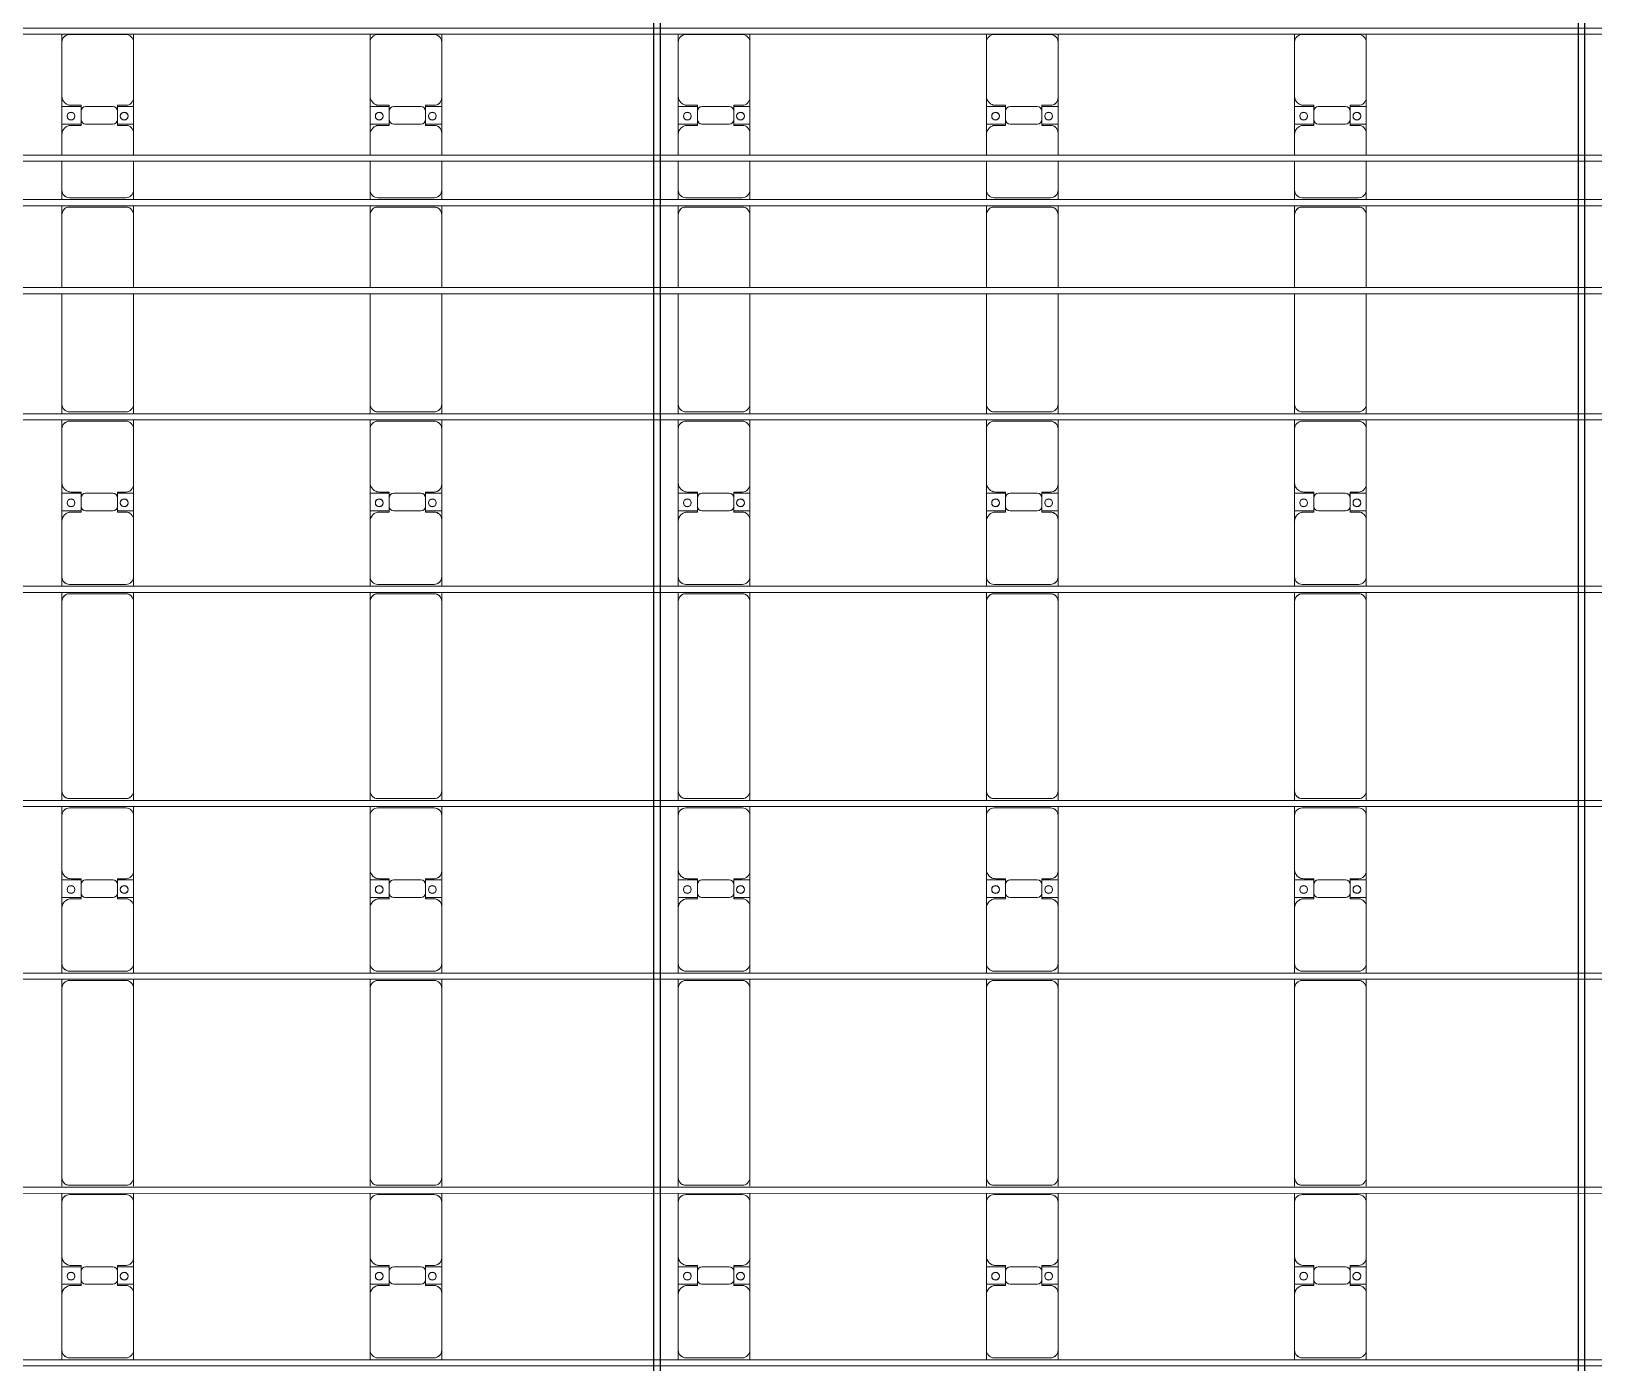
# Model space of a CAD drawing. Header units: millimetres. Extents: x -147246 to 112336, y -213734 to -86506.
# Drawn here: x -54547 to -44406, y -176030 to -167387 of the extents above; entities that cross this region are included whole.
import ezdxf

# ---------------------------------------------------------------- set-up
doc = ezdxf.new("R2010")
doc.units = ezdxf.units.MM
doc.layers.add('A-GENM', color=13, linetype='Continuous', lineweight=9)
doc.layers.add('S-BEAM', color=12, linetype='Continuous', lineweight=9)

# ---------------------------------------------------------------- blocks, each defined once
blk = doc.blocks.new('Dầm C52 - Dầm C52-18790-BỐ TRÍ KHUNG KẾT CẤU BÈ PIN 05')
at = {"layer": 'S-BEAM', "color": 1}
for p, q in [((-74474, 20), (74474, 20)), ((74474, -20), (-74474, -20))]:
    blk.add_line(p, q, dxfattribs=at)
blk = doc.blocks.new('Dầm C52 - Hộp 40x60-25898-BỐ TRÍ KHUNG KẾT CẤU BÈ PIN 05')
at = {"layer": 'S-BEAM', "color": 3, "lineweight": 25}
for p, q in [((-55982, 20), (55982, 20)), ((55982, -20), (-55982, -20))]:
    blk.add_line(p, q, dxfattribs=at)
blk = doc.blocks.new('Dai phao do pin - DẢI PHAO ĐỠ PIN-V22-BỐ TRÍ KHUNG KẾT CẤU BÈ PIN 05')
at = {"layer": 'A-GENM', "color": 7}
for p, q in [((25808, 242), (25870, 242)), ((26230, 242), (25870, 242)), ((26230, 242), (26412, 242)), ((26298, 242), (26480, 242)), ((26298, 118), (26298, 242)), ((26412, 242), (26412, 118)), ((26830, 242), (26480, 242)), ((26830, 242), (26888, 242)), ((26934, 242), (26990, 242)), ((28220, 242), (26990, 242)), ((28220, 242), (28278, 242)), ((28318, 242), (28380, 242)), ((28740, 242), (28380, 242)), ((28740, 242), (28922, 242)), ((28808, 242), (28990, 242)), ((28808, 118), (28808, 242)), ((28922, 242), (28922, 118)), ((29340, 242), (28990, 242)), ((29340, 242), (29398, 242)), ((29438, 242), (29500, 242)), ((30730, 242), (29500, 242)), ((30730, 242), (30788, 242)), ((30828, 242), (30890, 242)), ((31250, 242), (30890, 242)), ((31250, 242), (31432, 242)), ((31318, 242), (31500, 242)), ((31318, 118), (31318, 242)), ((31432, 242), (31432, 118)), ((31850, 242), (31500, 242)), ((31850, 242), (31908, 242)), ((31948, 242), (32010, 242)), ((32727, 242), (32010, 242)), ((33240, 242), (32767, 242)), ((33240, 242), (33298, 242)), ((33338, 242), (33400, 242)), ((33587, 242), (33400, 242)), ((33760, 242), (33627, 242)), ((33760, 242), (33942, 242)), ((33828, 242), (34010, 242)), ((33828, 118), (33828, 242)), ((33942, 242), (33942, 118)), ((34360, 242), (34010, 242)), ((34360, 242), (34411, 242)), ((25820, 192), (25820, -173)), ((26290, 118), (26290, 182)), ((26382, 118), (26290, 118)), ((26420, 118), (26328, 118)), ((26420, 182), (26420, 118)), ((26880, -173), (26880, 192)), ((26940, 192), (26940, -173)), ((28270, -173), (28270, 192)), ((28330, 192), (28330, -173)), ((28800, 118), (28800, 182)), ((28892, 118), (28800, 118)), ((28930, 118), (28838, 118)), ((28930, 182), (28930, 118)), ((29390, -173), (29390, 192)), ((29450, 192), (29450, -173)), ((30780, -173), (30780, 192)), ((30840, 192), (30840, -173)), ((31310, 118), (31310, 182)), ((31402, 118), (31310, 118)), ((31440, 118), (31348, 118)), ((31440, 182), (31440, 118)), ((31900, -173), (31900, 192)), ((31960, 192), (31960, -173)), ((33290, -173), (33290, 192)), ((33350, 192), (33350, -173)), ((33820, 118), (33820, 182)), ((33912, 118), (33820, 118)), ((33950, 118), (33858, 118)), ((33950, 182), (33950, 118)), ((34410, -173), (34410, 192)), ((26298, 88), (26298, -88)), ((26412, -88), (26412, 88)), ((28808, 88), (28808, -88)), ((28922, -88), (28922, 88)), ((31318, 88), (31318, -88)), ((31432, -88), (31432, 88)), ((33828, 88), (33828, -88)), ((33942, -88), (33942, 88)), ((26290, -173), (26290, -118)), ((26290, -118), (26382, -118)), ((26298, -223), (26298, -118)), ((26328, -118), (26420, -118)), ((26412, -118), (26412, -223)), ((26420, -118), (26420, -173)), ((28800, -173), (28800, -118)), ((28800, -118), (28892, -118)), ((28808, -223), (28808, -118)), ((28838, -118), (28930, -118)), ((28922, -118), (28922, -223)), ((28930, -118), (28930, -173)), ((31310, -173), (31310, -118)), ((31310, -118), (31402, -118)), ((31318, -223), (31318, -118)), ((31348, -118), (31440, -118)), ((31432, -118), (31432, -223)), ((31440, -118), (31440, -173)), ((33820, -173), (33820, -118)), ((33820, -118), (33912, -118)), ((33828, -223), (33828, -118)), ((33858, -118), (33950, -118)), ((33942, -118), (33942, -223)), ((33950, -118), (33950, -173)), ((25870, -223), (25808, -223)), ((25870, -223), (26240, -223)), ((26412, -223), (26240, -223)), ((26470, -223), (26298, -223)), ((26470, -223), (26830, -223)), ((26888, -223), (26830, -223)), ((26990, -223), (26934, -223)), ((26990, -223), (28220, -223)), ((28278, -223), (28220, -223)), ((28380, -223), (28318, -223)), ((28380, -223), (28750, -223)), ((28922, -223), (28750, -223)), ((28980, -223), (28808, -223)), ((28980, -223), (29340, -223)), ((29398, -223), (29340, -223)), ((29500, -223), (29438, -223)), ((29500, -223), (30730, -223)), ((30788, -223), (30730, -223)), ((30890, -223), (30828, -223)), ((30890, -223), (31260, -223)), ((31432, -223), (31260, -223)), ((31490, -223), (31318, -223)), ((31490, -223), (31850, -223)), ((31908, -223), (31850, -223)), ((32010, -223), (31948, -223)), ((32010, -223), (32727, -223)), ((32767, -223), (33240, -223)), ((33298, -223), (33240, -223)), ((33400, -223), (33338, -223)), ((33400, -223), (33587, -223)), ((33627, -223), (33770, -223)), ((33942, -223), (33770, -223)), ((34000, -223), (33828, -223)), ((34000, -223), (34360, -223)), ((34411, -223), (34360, -223))]:
    blk.add_line(p, q, dxfattribs=at)
for centre, radius, start, end in [((25870, 192), 50, 90, 180), ((25870, 192), 50, 135, 180), ((26230, 182), 60, 0, 90), ((26230, 182), 60, 0, 30), ((26349, 183), 25, 360, 180), ((26351, 183), 25, 0, 180), ((26480, 182), 60, 90, 180), ((26480, 182), 60, 150, 180), ((26830, 192), 50, 360, 90), ((26830, 192), 50, 360, 45), ((26990, 192), 50, 90, 180), ((26990, 192), 50, 105, 180), ((28220, 192), 50, 0, 90), ((28220, 192), 50, 15, 90), ((28380, 192), 50, 90, 180), ((28380, 192), 50, 135, 180), ((28740, 182), 60, 360, 90), ((28740, 182), 60, 360, 30), ((28859, 183), 25, 360, 180), ((28861, 183), 25, 0, 180), ((28990, 182), 60, 90, 180), ((28990, 182), 60, 150, 180), ((29340, 192), 50, 0, 90), ((29340, 192), 50, 0, 45), ((29500, 192), 50, 90, 180), ((29500, 192), 50, 105, 180), ((30730, 192), 50, 0, 90), ((30730, 192), 50, 15, 90), ((30890, 192), 50, 90, 180), ((30890, 192), 50, 135, 180), ((31250, 182), 60, 360, 90), ((31250, 182), 60, 360, 30), ((31369, 183), 25, 360, 180), ((31371, 183), 25, 0, 180), ((31500, 182), 60, 90, 180), ((31500, 182), 60, 150, 180), ((31850, 192), 50, 0, 90), ((31850, 192), 50, 0, 45), ((32010, 192), 50, 90, 180), ((32010, 192), 50, 105, 180), ((33240, 192), 50, 360, 90), ((33240, 192), 50, 15, 90), ((33400, 192), 50, 90, 180), ((33400, 192), 50, 135, 180), ((33760, 182), 60, 360, 90), ((33760, 182), 60, 360, 30), ((33879, 183), 25, 0, 180), ((33881, 183), 25, 0, 180), ((34010, 182), 60, 90, 180), ((34010, 182), 60, 150, 180), ((34360, 192), 50, 360, 90), ((34360, 192), 50, 360, 45), ((26328, 88), 30, 90, 180), ((26349, 183), 25, 180, 0), ((26351, 183), 25, 180, 0), ((26382, 88), 30, 360, 90), ((28838, 88), 30, 90, 180), ((28859, 183), 25, 180, 0), ((28861, 183), 25, 180, 360), ((28892, 88), 30, 0, 90), ((31348, 88), 30, 90, 180), ((31369, 183), 25, 180, 360), ((31371, 183), 25, 180, 0), ((31402, 88), 30, 0, 90), ((33858, 88), 30, 90, 180), ((33879, 183), 25, 180, 0), ((33881, 183), 25, 180, 0), ((33912, 88), 30, 360, 90), ((26328, -88), 30, 180, 270), ((26382, -88), 30, 270, 0), ((28838, -88), 30, 180, 270), ((28892, -88), 30, 270, 360), ((31348, -88), 30, 180, 270), ((31402, -88), 30, 270, 0), ((33858, -88), 30, 180, 270), ((33912, -88), 30, 270, 360), ((25870, -173), 50, 180, 270), ((25870, -173), 50, 180, 225), ((26240, -173), 50, 270, 0), ((26240, -173), 50, 315, 0), ((26349, -162), 25, 360, 180), ((26349, -162), 25, 180, 360), ((26351, -162), 25, 360, 180), ((26351, -162), 25, 180, 360), ((26470, -173), 50, 180, 270), ((26470, -173), 50, 180, 225), ((26830, -173), 50, 270, 0), ((26830, -173), 50, 315, 360), ((26990, -173), 50, 180, 270), ((26990, -173), 50, 180, 270), ((28220, -173), 50, 270, 360), ((28220, -173), 50, 285, 360), ((28380, -173), 50, 180, 270), ((28380, -173), 50, 180, 225), ((28750, -173), 50, 270, 360), ((28750, -173), 50, 315, 0), ((28859, -162), 25, 360, 180), ((28859, -162), 25, 180, 360), ((28861, -162), 25, 0, 180), ((28861, -162), 25, 180, 360), ((28980, -173), 50, 180, 270), ((28980, -173), 50, 180, 225), ((29340, -173), 50, 270, 360), ((29340, -173), 50, 315, 360), ((29500, -173), 50, 180, 270), ((29500, -173), 50, 180, 270), ((30730, -173), 50, 270, 0), ((30730, -173), 50, 285, 0), ((30890, -173), 50, 180, 270), ((30890, -173), 50, 180, 225), ((31260, -173), 50, 270, 360), ((31260, -173), 50, 315, 0), ((31369, -162), 25, 360, 180), ((31369, -162), 25, 180, 360), ((31371, -162), 25, 360, 180), ((31371, -162), 25, 180, 0), ((31490, -173), 50, 180, 270), ((31490, -173), 50, 180, 225), ((31850, -173), 50, 270, 0), ((31850, -173), 50, 315, 0), ((32010, -173), 50, 180, 270), ((32010, -173), 50, 180, 270), ((33240, -173), 50, 270, 0), ((33240, -173), 50, 285, 0), ((33400, -173), 50, 180, 270), ((33400, -173), 50, 180, 225), ((33770, -173), 50, 270, 360), ((33770, -173), 50, 315, 360), ((33879, -162), 25, 0, 180), ((33879, -162), 25, 180, 0), ((33881, -162), 25, 0, 180), ((33881, -162), 25, 180, 0), ((34000, -173), 50, 180, 270), ((34000, -173), 50, 180, 225), ((34360, -173), 50, 270, 0), ((34360, -173), 50, 315, 360)]:
    blk.add_arc(centre, radius, start, end, dxfattribs=at)
blk = doc.blocks.new('Dai phao do pin - DẢI PHAO ĐỠ PIN-V23-BỐ TRÍ KHUNG KẾT CẤU BÈ PIN 05')
at = {"layer": 'A-GENM', "color": 7}
for p, q in [((25808, 242), (25870, 242)), ((26230, 242), (25870, 242)), ((26230, 242), (26412, 242)), ((26298, 242), (26480, 242)), ((26298, 118), (26298, 242)), ((26412, 242), (26412, 118)), ((26830, 242), (26480, 242)), ((26830, 242), (26888, 242)), ((26934, 242), (26990, 242)), ((28220, 242), (26990, 242)), ((28220, 242), (28278, 242)), ((28318, 242), (28380, 242)), ((28740, 242), (28380, 242)), ((28740, 242), (28922, 242)), ((28808, 242), (28990, 242)), ((28808, 118), (28808, 242)), ((28922, 242), (28922, 118)), ((29340, 242), (28990, 242)), ((29340, 242), (29398, 242)), ((29438, 242), (29500, 242)), ((30730, 242), (29500, 242)), ((30730, 242), (30788, 242)), ((30828, 242), (30890, 242)), ((31250, 242), (30890, 242)), ((31250, 242), (31432, 242)), ((31318, 242), (31500, 242)), ((31318, 118), (31318, 242)), ((31432, 242), (31432, 118)), ((31850, 242), (31500, 242)), ((31850, 242), (31908, 242)), ((31948, 242), (32010, 242)), ((32727, 242), (32010, 242)), ((33240, 242), (32767, 242)), ((33240, 242), (33298, 242)), ((33338, 242), (33400, 242)), ((33587, 242), (33400, 242)), ((33760, 242), (33627, 242)), ((33760, 242), (33942, 242)), ((33828, 242), (34010, 242)), ((33828, 118), (33828, 242)), ((33942, 242), (33942, 118)), ((34360, 242), (34010, 242)), ((34360, 242), (34411, 242)), ((25820, 192), (25820, -173)), ((26290, 118), (26290, 182)), ((26382, 118), (26290, 118)), ((26420, 118), (26328, 118)), ((26420, 182), (26420, 118)), ((26880, -173), (26880, 192)), ((26940, 192), (26940, -173)), ((28270, -173), (28270, 192)), ((28330, 192), (28330, -173)), ((28800, 118), (28800, 182)), ((28892, 118), (28800, 118)), ((28930, 118), (28838, 118)), ((28930, 182), (28930, 118)), ((29390, -173), (29390, 192)), ((29450, 192), (29450, -173)), ((30780, -173), (30780, 192)), ((30840, 192), (30840, -173)), ((31310, 118), (31310, 182)), ((31402, 118), (31310, 118)), ((31440, 118), (31348, 118)), ((31440, 182), (31440, 118)), ((31900, -173), (31900, 192)), ((31960, 192), (31960, -173)), ((33290, -173), (33290, 192)), ((33350, 192), (33350, -173)), ((33820, 118), (33820, 182)), ((33912, 118), (33820, 118)), ((33950, 118), (33858, 118)), ((33950, 182), (33950, 118)), ((34410, -173), (34410, 192)), ((26298, 88), (26298, -88)), ((26412, -88), (26412, 88)), ((28808, 88), (28808, -88)), ((28922, -88), (28922, 88)), ((31318, 88), (31318, -88)), ((31432, -88), (31432, 88)), ((33828, 88), (33828, -88)), ((33942, -88), (33942, 88)), ((26290, -173), (26290, -118)), ((26290, -118), (26382, -118)), ((26298, -223), (26298, -118)), ((26328, -118), (26420, -118)), ((26412, -118), (26412, -223)), ((26420, -118), (26420, -173)), ((28800, -173), (28800, -118)), ((28800, -118), (28892, -118)), ((28808, -223), (28808, -118)), ((28838, -118), (28930, -118)), ((28922, -118), (28922, -223)), ((28930, -118), (28930, -173)), ((31310, -173), (31310, -118)), ((31310, -118), (31402, -118)), ((31318, -223), (31318, -118)), ((31348, -118), (31440, -118)), ((31432, -118), (31432, -223)), ((31440, -118), (31440, -173)), ((33820, -173), (33820, -118)), ((33820, -118), (33912, -118)), ((33828, -223), (33828, -118)), ((33858, -118), (33950, -118)), ((33942, -118), (33942, -223)), ((33950, -118), (33950, -173)), ((25870, -223), (25808, -223)), ((25870, -223), (26240, -223)), ((26412, -223), (26240, -223)), ((26470, -223), (26298, -223)), ((26470, -223), (26830, -223)), ((26888, -223), (26830, -223)), ((26990, -223), (26934, -223)), ((26990, -223), (28220, -223)), ((28278, -223), (28220, -223)), ((28380, -223), (28318, -223)), ((28380, -223), (28750, -223)), ((28922, -223), (28750, -223)), ((28980, -223), (28808, -223)), ((28980, -223), (29340, -223)), ((29398, -223), (29340, -223)), ((29500, -223), (29438, -223)), ((29500, -223), (30730, -223)), ((30788, -223), (30730, -223)), ((30890, -223), (30828, -223)), ((30890, -223), (31260, -223)), ((31432, -223), (31260, -223)), ((31490, -223), (31318, -223)), ((31490, -223), (31850, -223)), ((31908, -223), (31850, -223)), ((32010, -223), (31948, -223)), ((32010, -223), (32727, -223)), ((32767, -223), (33240, -223)), ((33298, -223), (33240, -223)), ((33400, -223), (33338, -223)), ((33400, -223), (33587, -223)), ((33627, -223), (33770, -223)), ((33942, -223), (33770, -223)), ((34000, -223), (33828, -223)), ((34000, -223), (34360, -223)), ((34411, -223), (34360, -223))]:
    blk.add_line(p, q, dxfattribs=at)
for centre, radius, start, end in [((25870, 192), 50, 90, 180), ((25870, 192), 50, 135, 180), ((26230, 182), 60, 0, 90), ((26230, 182), 60, 0, 30), ((26349, 183), 25, 360, 180), ((26351, 183), 25, 0, 180), ((26480, 182), 60, 90, 180), ((26480, 182), 60, 150, 180), ((26830, 192), 50, 360, 90), ((26830, 192), 50, 360, 45), ((26990, 192), 50, 90, 180), ((26990, 192), 50, 105, 180), ((28220, 192), 50, 0, 90), ((28220, 192), 50, 15, 90), ((28380, 192), 50, 90, 180), ((28380, 192), 50, 135, 180), ((28740, 182), 60, 360, 90), ((28740, 182), 60, 360, 30), ((28859, 183), 25, 360, 180), ((28861, 183), 25, 0, 180), ((28990, 182), 60, 90, 180), ((28990, 182), 60, 150, 180), ((29340, 192), 50, 0, 90), ((29340, 192), 50, 0, 45), ((29500, 192), 50, 90, 180), ((29500, 192), 50, 105, 180), ((30730, 192), 50, 0, 90), ((30730, 192), 50, 15, 90), ((30890, 192), 50, 90, 180), ((30890, 192), 50, 135, 180), ((31250, 182), 60, 360, 90), ((31250, 182), 60, 360, 30), ((31369, 183), 25, 360, 180), ((31371, 183), 25, 0, 180), ((31500, 182), 60, 90, 180), ((31500, 182), 60, 150, 180), ((31850, 192), 50, 0, 90), ((31850, 192), 50, 0, 45), ((32010, 192), 50, 90, 180), ((32010, 192), 50, 105, 180), ((33240, 192), 50, 360, 90), ((33240, 192), 50, 15, 90), ((33400, 192), 50, 90, 180), ((33400, 192), 50, 135, 180), ((33760, 182), 60, 360, 90), ((33760, 182), 60, 360, 30), ((33879, 183), 25, 0, 180), ((33881, 183), 25, 0, 180), ((34010, 182), 60, 90, 180), ((34010, 182), 60, 150, 180), ((34360, 192), 50, 360, 90), ((34360, 192), 50, 360, 45), ((26328, 88), 30, 90, 180), ((26349, 183), 25, 180, 0), ((26351, 183), 25, 180, 0), ((26382, 88), 30, 360, 90), ((28838, 88), 30, 90, 180), ((28859, 183), 25, 180, 0), ((28861, 183), 25, 180, 360), ((28892, 88), 30, 0, 90), ((31348, 88), 30, 90, 180), ((31369, 183), 25, 180, 360), ((31371, 183), 25, 180, 0), ((31402, 88), 30, 0, 90), ((33858, 88), 30, 90, 180), ((33879, 183), 25, 180, 0), ((33881, 183), 25, 180, 0), ((33912, 88), 30, 360, 90), ((26328, -88), 30, 180, 270), ((26382, -88), 30, 270, 0), ((28838, -88), 30, 180, 270), ((28892, -88), 30, 270, 360), ((31348, -88), 30, 180, 270), ((31402, -88), 30, 270, 0), ((33858, -88), 30, 180, 270), ((33912, -88), 30, 270, 360), ((25870, -173), 50, 180, 270), ((25870, -173), 50, 180, 225), ((26240, -173), 50, 270, 0), ((26240, -173), 50, 315, 0), ((26349, -162), 25, 360, 180), ((26349, -162), 25, 180, 360), ((26351, -162), 25, 360, 180), ((26351, -162), 25, 180, 360), ((26470, -173), 50, 180, 270), ((26470, -173), 50, 180, 225), ((26830, -173), 50, 270, 0), ((26830, -173), 50, 315, 360), ((26990, -173), 50, 180, 270), ((26990, -173), 50, 180, 270), ((28220, -173), 50, 270, 360), ((28220, -173), 50, 285, 360), ((28380, -173), 50, 180, 270), ((28380, -173), 50, 180, 225), ((28750, -173), 50, 270, 360), ((28750, -173), 50, 315, 0), ((28859, -162), 25, 360, 180), ((28859, -162), 25, 180, 360), ((28861, -162), 25, 0, 180), ((28861, -162), 25, 180, 360), ((28980, -173), 50, 180, 270), ((28980, -173), 50, 180, 225), ((29340, -173), 50, 270, 360), ((29340, -173), 50, 315, 360), ((29500, -173), 50, 180, 270), ((29500, -173), 50, 180, 270), ((30730, -173), 50, 270, 0), ((30730, -173), 50, 285, 0), ((30890, -173), 50, 180, 270), ((30890, -173), 50, 180, 225), ((31260, -173), 50, 270, 360), ((31260, -173), 50, 315, 0), ((31369, -162), 25, 360, 180), ((31369, -162), 25, 180, 360), ((31371, -162), 25, 360, 180), ((31371, -162), 25, 180, 0), ((31490, -173), 50, 180, 270), ((31490, -173), 50, 180, 225), ((31850, -173), 50, 270, 0), ((31850, -173), 50, 315, 0), ((32010, -173), 50, 180, 270), ((32010, -173), 50, 180, 270), ((33240, -173), 50, 270, 0), ((33240, -173), 50, 285, 0), ((33400, -173), 50, 180, 270), ((33400, -173), 50, 180, 225), ((33770, -173), 50, 270, 360), ((33770, -173), 50, 315, 360), ((33879, -162), 25, 0, 180), ((33879, -162), 25, 180, 0), ((33881, -162), 25, 0, 180), ((33881, -162), 25, 180, 0), ((34000, -173), 50, 180, 270), ((34000, -173), 50, 180, 225), ((34360, -173), 50, 270, 0), ((34360, -173), 50, 315, 360)]:
    blk.add_arc(centre, radius, start, end, dxfattribs=at)
blk = doc.blocks.new('Dai phao do pin - DẢI PHAO ĐỠ PIN-V24-BỐ TRÍ KHUNG KẾT CẤU BÈ PIN 05')
at = {"layer": 'A-GENM', "color": 7}
for p, q in [((25808, 242), (25870, 242)), ((26230, 242), (25870, 242)), ((26230, 242), (26412, 242)), ((26298, 242), (26480, 242)), ((26298, 118), (26298, 242)), ((26412, 242), (26412, 118)), ((26830, 242), (26480, 242)), ((26830, 242), (26888, 242)), ((26934, 242), (26990, 242)), ((28220, 242), (26990, 242)), ((28220, 242), (28278, 242)), ((28318, 242), (28380, 242)), ((28740, 242), (28380, 242)), ((28740, 242), (28922, 242)), ((28808, 242), (28990, 242)), ((28808, 118), (28808, 242)), ((28922, 242), (28922, 118)), ((29340, 242), (28990, 242)), ((29340, 242), (29398, 242)), ((29438, 242), (29500, 242)), ((30730, 242), (29500, 242)), ((30730, 242), (30788, 242)), ((30828, 242), (30890, 242)), ((31250, 242), (30890, 242)), ((31250, 242), (31432, 242)), ((31318, 242), (31500, 242)), ((31318, 118), (31318, 242)), ((31432, 242), (31432, 118)), ((31850, 242), (31500, 242)), ((31850, 242), (31908, 242)), ((31948, 242), (32010, 242)), ((32727, 242), (32010, 242)), ((33240, 242), (32767, 242)), ((33240, 242), (33298, 242)), ((33338, 242), (33400, 242)), ((33587, 242), (33400, 242)), ((33760, 242), (33627, 242)), ((33760, 242), (33942, 242)), ((33828, 242), (34010, 242)), ((33828, 118), (33828, 242)), ((33942, 242), (33942, 118)), ((34360, 242), (34010, 242)), ((34360, 242), (34411, 242)), ((25820, 192), (25820, -173)), ((26290, 118), (26290, 182)), ((26382, 118), (26290, 118)), ((26420, 118), (26328, 118)), ((26420, 182), (26420, 118)), ((26880, -173), (26880, 192)), ((26940, 192), (26940, -173)), ((28270, -173), (28270, 192)), ((28330, 192), (28330, -173)), ((28800, 118), (28800, 182)), ((28892, 118), (28800, 118)), ((28930, 118), (28838, 118)), ((28930, 182), (28930, 118)), ((29390, -173), (29390, 192)), ((29450, 192), (29450, -173)), ((30780, -173), (30780, 192)), ((30840, 192), (30840, -173)), ((31310, 118), (31310, 182)), ((31402, 118), (31310, 118)), ((31440, 118), (31348, 118)), ((31440, 182), (31440, 118)), ((31900, -173), (31900, 192)), ((31960, 192), (31960, -173)), ((33290, -173), (33290, 192)), ((33350, 192), (33350, -173)), ((33820, 118), (33820, 182)), ((33912, 118), (33820, 118)), ((33950, 118), (33858, 118)), ((33950, 182), (33950, 118)), ((34410, -173), (34410, 192)), ((26298, 88), (26298, -88)), ((26412, -88), (26412, 88)), ((28808, 88), (28808, -88)), ((28922, -88), (28922, 88)), ((31318, 88), (31318, -88)), ((31432, -88), (31432, 88)), ((33828, 88), (33828, -88)), ((33942, -88), (33942, 88)), ((26290, -173), (26290, -118)), ((26290, -118), (26382, -118)), ((26298, -223), (26298, -118)), ((26328, -118), (26420, -118)), ((26412, -118), (26412, -223)), ((26420, -118), (26420, -173)), ((28800, -173), (28800, -118)), ((28800, -118), (28892, -118)), ((28808, -223), (28808, -118)), ((28838, -118), (28930, -118)), ((28922, -118), (28922, -223)), ((28930, -118), (28930, -173)), ((31310, -173), (31310, -118)), ((31310, -118), (31402, -118)), ((31318, -223), (31318, -118)), ((31348, -118), (31440, -118)), ((31432, -118), (31432, -223)), ((31440, -118), (31440, -173)), ((33820, -173), (33820, -118)), ((33820, -118), (33912, -118)), ((33828, -223), (33828, -118)), ((33858, -118), (33950, -118)), ((33942, -118), (33942, -223)), ((33950, -118), (33950, -173)), ((25870, -223), (25808, -223)), ((25870, -223), (26240, -223)), ((26412, -223), (26240, -223)), ((26470, -223), (26298, -223)), ((26470, -223), (26830, -223)), ((26888, -223), (26830, -223)), ((26990, -223), (26934, -223)), ((26990, -223), (28220, -223)), ((28278, -223), (28220, -223)), ((28380, -223), (28318, -223)), ((28380, -223), (28750, -223)), ((28922, -223), (28750, -223)), ((28980, -223), (28808, -223)), ((28980, -223), (29340, -223)), ((29398, -223), (29340, -223)), ((29500, -223), (29438, -223)), ((29500, -223), (30730, -223)), ((30788, -223), (30730, -223)), ((30890, -223), (30828, -223)), ((30890, -223), (31260, -223)), ((31432, -223), (31260, -223)), ((31490, -223), (31318, -223)), ((31490, -223), (31850, -223)), ((31908, -223), (31850, -223)), ((32010, -223), (31948, -223)), ((32010, -223), (32727, -223)), ((32767, -223), (33240, -223)), ((33298, -223), (33240, -223)), ((33400, -223), (33338, -223)), ((33400, -223), (33587, -223)), ((33627, -223), (33770, -223)), ((33942, -223), (33770, -223)), ((34000, -223), (33828, -223)), ((34000, -223), (34360, -223)), ((34411, -223), (34360, -223))]:
    blk.add_line(p, q, dxfattribs=at)
for centre, radius, start, end in [((25870, 192), 50, 90, 180), ((25870, 192), 50, 135, 180), ((26230, 182), 60, 0, 90), ((26230, 182), 60, 0, 30), ((26349, 183), 25, 360, 180), ((26351, 183), 25, 0, 180), ((26480, 182), 60, 90, 180), ((26480, 182), 60, 150, 180), ((26830, 192), 50, 360, 90), ((26830, 192), 50, 360, 45), ((26990, 192), 50, 90, 180), ((26990, 192), 50, 105, 180), ((28220, 192), 50, 0, 90), ((28220, 192), 50, 15, 90), ((28380, 192), 50, 90, 180), ((28380, 192), 50, 135, 180), ((28740, 182), 60, 360, 90), ((28740, 182), 60, 360, 30), ((28859, 183), 25, 360, 180), ((28861, 183), 25, 0, 180), ((28990, 182), 60, 90, 180), ((28990, 182), 60, 150, 180), ((29340, 192), 50, 0, 90), ((29340, 192), 50, 0, 45), ((29500, 192), 50, 90, 180), ((29500, 192), 50, 105, 180), ((30730, 192), 50, 0, 90), ((30730, 192), 50, 15, 90), ((30890, 192), 50, 90, 180), ((30890, 192), 50, 135, 180), ((31250, 182), 60, 360, 90), ((31250, 182), 60, 360, 30), ((31369, 183), 25, 360, 180), ((31371, 183), 25, 0, 180), ((31500, 182), 60, 90, 180), ((31500, 182), 60, 150, 180), ((31850, 192), 50, 0, 90), ((31850, 192), 50, 0, 45), ((32010, 192), 50, 90, 180), ((32010, 192), 50, 105, 180), ((33240, 192), 50, 360, 90), ((33240, 192), 50, 15, 90), ((33400, 192), 50, 90, 180), ((33400, 192), 50, 135, 180), ((33760, 182), 60, 360, 90), ((33760, 182), 60, 360, 30), ((33879, 183), 25, 0, 180), ((33881, 183), 25, 0, 180), ((34010, 182), 60, 90, 180), ((34010, 182), 60, 150, 180), ((34360, 192), 50, 360, 90), ((34360, 192), 50, 360, 45), ((26328, 88), 30, 90, 180), ((26349, 183), 25, 180, 0), ((26351, 183), 25, 180, 0), ((26382, 88), 30, 360, 90), ((28838, 88), 30, 90, 180), ((28859, 183), 25, 180, 0), ((28861, 183), 25, 180, 360), ((28892, 88), 30, 0, 90), ((31348, 88), 30, 90, 180), ((31369, 183), 25, 180, 360), ((31371, 183), 25, 180, 0), ((31402, 88), 30, 0, 90), ((33858, 88), 30, 90, 180), ((33879, 183), 25, 180, 0), ((33881, 183), 25, 180, 0), ((33912, 88), 30, 360, 90), ((26328, -88), 30, 180, 270), ((26382, -88), 30, 270, 0), ((28838, -88), 30, 180, 270), ((28892, -88), 30, 270, 360), ((31348, -88), 30, 180, 270), ((31402, -88), 30, 270, 0), ((33858, -88), 30, 180, 270), ((33912, -88), 30, 270, 360), ((25870, -173), 50, 180, 270), ((25870, -173), 50, 180, 225), ((26240, -173), 50, 270, 0), ((26240, -173), 50, 315, 0), ((26349, -162), 25, 360, 180), ((26349, -162), 25, 180, 360), ((26351, -162), 25, 360, 180), ((26351, -162), 25, 180, 360), ((26470, -173), 50, 180, 270), ((26470, -173), 50, 180, 225), ((26830, -173), 50, 270, 0), ((26830, -173), 50, 315, 360), ((26990, -173), 50, 180, 270), ((26990, -173), 50, 180, 270), ((28220, -173), 50, 270, 360), ((28220, -173), 50, 285, 360), ((28380, -173), 50, 180, 270), ((28380, -173), 50, 180, 225), ((28750, -173), 50, 270, 360), ((28750, -173), 50, 315, 0), ((28859, -162), 25, 360, 180), ((28859, -162), 25, 180, 360), ((28861, -162), 25, 0, 180), ((28861, -162), 25, 180, 360), ((28980, -173), 50, 180, 270), ((28980, -173), 50, 180, 225), ((29340, -173), 50, 270, 360), ((29340, -173), 50, 315, 360), ((29500, -173), 50, 180, 270), ((29500, -173), 50, 180, 270), ((30730, -173), 50, 270, 0), ((30730, -173), 50, 285, 0), ((30890, -173), 50, 180, 270), ((30890, -173), 50, 180, 225), ((31260, -173), 50, 270, 360), ((31260, -173), 50, 315, 0), ((31369, -162), 25, 360, 180), ((31369, -162), 25, 180, 360), ((31371, -162), 25, 360, 180), ((31371, -162), 25, 180, 0), ((31490, -173), 50, 180, 270), ((31490, -173), 50, 180, 225), ((31850, -173), 50, 270, 0), ((31850, -173), 50, 315, 0), ((32010, -173), 50, 180, 270), ((32010, -173), 50, 180, 270), ((33240, -173), 50, 270, 0), ((33240, -173), 50, 285, 0), ((33400, -173), 50, 180, 270), ((33400, -173), 50, 180, 225), ((33770, -173), 50, 270, 360), ((33770, -173), 50, 315, 360), ((33879, -162), 25, 0, 180), ((33879, -162), 25, 180, 0), ((33881, -162), 25, 0, 180), ((33881, -162), 25, 180, 0), ((34000, -173), 50, 180, 270), ((34000, -173), 50, 180, 225), ((34360, -173), 50, 270, 0), ((34360, -173), 50, 315, 360)]:
    blk.add_arc(centre, radius, start, end, dxfattribs=at)
blk = doc.blocks.new('Dai phao do pin - DẢI PHAO ĐỠ PIN-V25-BỐ TRÍ KHUNG KẾT CẤU BÈ PIN 05')
at = {"layer": 'A-GENM', "color": 7}
for p, q in [((25808, 242), (25870, 242)), ((26230, 242), (25870, 242)), ((26230, 242), (26412, 242)), ((26298, 242), (26480, 242)), ((26298, 118), (26298, 242)), ((26412, 242), (26412, 118)), ((26830, 242), (26480, 242)), ((26830, 242), (26888, 242)), ((26934, 242), (26990, 242)), ((28220, 242), (26990, 242)), ((28220, 242), (28278, 242)), ((28318, 242), (28380, 242)), ((28740, 242), (28380, 242)), ((28740, 242), (28922, 242)), ((28808, 242), (28990, 242)), ((28808, 118), (28808, 242)), ((28922, 242), (28922, 118)), ((29340, 242), (28990, 242)), ((29340, 242), (29398, 242)), ((29438, 242), (29500, 242)), ((30730, 242), (29500, 242)), ((30730, 242), (30788, 242)), ((30828, 242), (30890, 242)), ((31250, 242), (30890, 242)), ((31250, 242), (31432, 242)), ((31318, 242), (31500, 242)), ((31318, 118), (31318, 242)), ((31432, 242), (31432, 118)), ((31850, 242), (31500, 242)), ((31850, 242), (31908, 242)), ((31948, 242), (32010, 242)), ((32727, 242), (32010, 242)), ((33240, 242), (32767, 242)), ((33240, 242), (33298, 242)), ((33338, 242), (33400, 242)), ((33587, 242), (33400, 242)), ((33760, 242), (33627, 242)), ((33760, 242), (33942, 242)), ((33828, 242), (34010, 242)), ((33828, 118), (33828, 242)), ((33942, 242), (33942, 118)), ((34360, 242), (34010, 242)), ((34360, 242), (34411, 242)), ((25820, 192), (25820, -173)), ((26290, 118), (26290, 182)), ((26382, 118), (26290, 118)), ((26420, 118), (26328, 118)), ((26420, 182), (26420, 118)), ((26880, -173), (26880, 192)), ((26940, 192), (26940, -173)), ((28270, -173), (28270, 192)), ((28330, 192), (28330, -173)), ((28800, 118), (28800, 182)), ((28892, 118), (28800, 118)), ((28930, 118), (28838, 118)), ((28930, 182), (28930, 118)), ((29390, -173), (29390, 192)), ((29450, 192), (29450, -173)), ((30780, -173), (30780, 192)), ((30840, 192), (30840, -173)), ((31310, 118), (31310, 182)), ((31402, 118), (31310, 118)), ((31440, 118), (31348, 118)), ((31440, 182), (31440, 118)), ((31900, -173), (31900, 192)), ((31960, 192), (31960, -173)), ((33290, -173), (33290, 192)), ((33350, 192), (33350, -173)), ((33820, 118), (33820, 182)), ((33912, 118), (33820, 118)), ((33950, 118), (33858, 118)), ((33950, 182), (33950, 118)), ((34410, -173), (34410, 192)), ((26298, 88), (26298, -88)), ((26412, -88), (26412, 88)), ((28808, 88), (28808, -88)), ((28922, -88), (28922, 88)), ((31318, 88), (31318, -88)), ((31432, -88), (31432, 88)), ((33828, 88), (33828, -88)), ((33942, -88), (33942, 88)), ((26290, -173), (26290, -118)), ((26290, -118), (26382, -118)), ((26298, -223), (26298, -118)), ((26328, -118), (26420, -118)), ((26412, -118), (26412, -223)), ((26420, -118), (26420, -173)), ((28800, -173), (28800, -118)), ((28800, -118), (28892, -118)), ((28808, -223), (28808, -118)), ((28838, -118), (28930, -118)), ((28922, -118), (28922, -223)), ((28930, -118), (28930, -173)), ((31310, -173), (31310, -118)), ((31310, -118), (31402, -118)), ((31318, -223), (31318, -118)), ((31348, -118), (31440, -118)), ((31432, -118), (31432, -223)), ((31440, -118), (31440, -173)), ((33820, -173), (33820, -118)), ((33820, -118), (33912, -118)), ((33828, -223), (33828, -118)), ((33858, -118), (33950, -118)), ((33942, -118), (33942, -223)), ((33950, -118), (33950, -173)), ((25870, -223), (25808, -223)), ((25870, -223), (26240, -223)), ((26412, -223), (26240, -223)), ((26470, -223), (26298, -223)), ((26470, -223), (26830, -223)), ((26888, -223), (26830, -223)), ((26990, -223), (26934, -223)), ((26990, -223), (28220, -223)), ((28278, -223), (28220, -223)), ((28380, -223), (28318, -223)), ((28380, -223), (28750, -223)), ((28922, -223), (28750, -223)), ((28980, -223), (28808, -223)), ((28980, -223), (29340, -223)), ((29398, -223), (29340, -223)), ((29500, -223), (29438, -223)), ((29500, -223), (30730, -223)), ((30788, -223), (30730, -223)), ((30890, -223), (30828, -223)), ((30890, -223), (31260, -223)), ((31432, -223), (31260, -223)), ((31490, -223), (31318, -223)), ((31490, -223), (31850, -223)), ((31908, -223), (31850, -223)), ((32010, -223), (31948, -223)), ((32010, -223), (32727, -223)), ((32767, -223), (33240, -223)), ((33298, -223), (33240, -223)), ((33400, -223), (33338, -223)), ((33400, -223), (33587, -223)), ((33627, -223), (33770, -223)), ((33942, -223), (33770, -223)), ((34000, -223), (33828, -223)), ((34000, -223), (34360, -223)), ((34411, -223), (34360, -223))]:
    blk.add_line(p, q, dxfattribs=at)
for centre, radius, start, end in [((25870, 192), 50, 90, 180), ((25870, 192), 50, 135, 180), ((26230, 182), 60, 0, 90), ((26230, 182), 60, 0, 30), ((26349, 183), 25, 360, 180), ((26351, 183), 25, 0, 180), ((26480, 182), 60, 90, 180), ((26480, 182), 60, 150, 180), ((26830, 192), 50, 360, 90), ((26830, 192), 50, 360, 45), ((26990, 192), 50, 90, 180), ((26990, 192), 50, 105, 180), ((28220, 192), 50, 0, 90), ((28220, 192), 50, 15, 90), ((28380, 192), 50, 90, 180), ((28380, 192), 50, 135, 180), ((28740, 182), 60, 360, 90), ((28740, 182), 60, 360, 30), ((28859, 183), 25, 360, 180), ((28861, 183), 25, 0, 180), ((28990, 182), 60, 90, 180), ((28990, 182), 60, 150, 180), ((29340, 192), 50, 0, 90), ((29340, 192), 50, 0, 45), ((29500, 192), 50, 90, 180), ((29500, 192), 50, 105, 180), ((30730, 192), 50, 0, 90), ((30730, 192), 50, 15, 90), ((30890, 192), 50, 90, 180), ((30890, 192), 50, 135, 180), ((31250, 182), 60, 360, 90), ((31250, 182), 60, 360, 30), ((31369, 183), 25, 360, 180), ((31371, 183), 25, 0, 180), ((31500, 182), 60, 90, 180), ((31500, 182), 60, 150, 180), ((31850, 192), 50, 0, 90), ((31850, 192), 50, 0, 45), ((32010, 192), 50, 90, 180), ((32010, 192), 50, 105, 180), ((33240, 192), 50, 360, 90), ((33240, 192), 50, 15, 90), ((33400, 192), 50, 90, 180), ((33400, 192), 50, 135, 180), ((33760, 182), 60, 360, 90), ((33760, 182), 60, 360, 30), ((33879, 183), 25, 0, 180), ((33881, 183), 25, 0, 180), ((34010, 182), 60, 90, 180), ((34010, 182), 60, 150, 180), ((34360, 192), 50, 360, 90), ((34360, 192), 50, 360, 45), ((26328, 88), 30, 90, 180), ((26349, 183), 25, 180, 0), ((26351, 183), 25, 180, 0), ((26382, 88), 30, 360, 90), ((28838, 88), 30, 90, 180), ((28859, 183), 25, 180, 0), ((28861, 183), 25, 180, 360), ((28892, 88), 30, 0, 90), ((31348, 88), 30, 90, 180), ((31369, 183), 25, 180, 360), ((31371, 183), 25, 180, 0), ((31402, 88), 30, 0, 90), ((33858, 88), 30, 90, 180), ((33879, 183), 25, 180, 0), ((33881, 183), 25, 180, 0), ((33912, 88), 30, 360, 90), ((26328, -88), 30, 180, 270), ((26382, -88), 30, 270, 0), ((28838, -88), 30, 180, 270), ((28892, -88), 30, 270, 360), ((31348, -88), 30, 180, 270), ((31402, -88), 30, 270, 0), ((33858, -88), 30, 180, 270), ((33912, -88), 30, 270, 360), ((25870, -173), 50, 180, 270), ((25870, -173), 50, 180, 225), ((26240, -173), 50, 270, 0), ((26240, -173), 50, 315, 0), ((26349, -162), 25, 360, 180), ((26349, -162), 25, 180, 360), ((26351, -162), 25, 360, 180), ((26351, -162), 25, 180, 360), ((26470, -173), 50, 180, 270), ((26470, -173), 50, 180, 225), ((26830, -173), 50, 270, 0), ((26830, -173), 50, 315, 360), ((26990, -173), 50, 180, 270), ((26990, -173), 50, 180, 270), ((28220, -173), 50, 270, 360), ((28220, -173), 50, 285, 360), ((28380, -173), 50, 180, 270), ((28380, -173), 50, 180, 225), ((28750, -173), 50, 270, 360), ((28750, -173), 50, 315, 0), ((28859, -162), 25, 360, 180), ((28859, -162), 25, 180, 360), ((28861, -162), 25, 0, 180), ((28861, -162), 25, 180, 360), ((28980, -173), 50, 180, 270), ((28980, -173), 50, 180, 225), ((29340, -173), 50, 270, 360), ((29340, -173), 50, 315, 360), ((29500, -173), 50, 180, 270), ((29500, -173), 50, 180, 270), ((30730, -173), 50, 270, 0), ((30730, -173), 50, 285, 0), ((30890, -173), 50, 180, 270), ((30890, -173), 50, 180, 225), ((31260, -173), 50, 270, 360), ((31260, -173), 50, 315, 0), ((31369, -162), 25, 360, 180), ((31369, -162), 25, 180, 360), ((31371, -162), 25, 360, 180), ((31371, -162), 25, 180, 0), ((31490, -173), 50, 180, 270), ((31490, -173), 50, 180, 225), ((31850, -173), 50, 270, 0), ((31850, -173), 50, 315, 0), ((32010, -173), 50, 180, 270), ((32010, -173), 50, 180, 270), ((33240, -173), 50, 270, 0), ((33240, -173), 50, 285, 0), ((33400, -173), 50, 180, 270), ((33400, -173), 50, 180, 225), ((33770, -173), 50, 270, 360), ((33770, -173), 50, 315, 360), ((33879, -162), 25, 0, 180), ((33879, -162), 25, 180, 0), ((33881, -162), 25, 0, 180), ((33881, -162), 25, 180, 0), ((34000, -173), 50, 180, 270), ((34000, -173), 50, 180, 225), ((34360, -173), 50, 270, 0), ((34360, -173), 50, 315, 360)]:
    blk.add_arc(centre, radius, start, end, dxfattribs=at)
blk = doc.blocks.new('Dai phao do pin - DẢI PHAO ĐỠ PIN-V26-BỐ TRÍ KHUNG KẾT CẤU BÈ PIN 05')
at = {"layer": 'A-GENM', "color": 7}
for p, q in [((25808, 242), (25870, 242)), ((26230, 242), (25870, 242)), ((26230, 242), (26412, 242)), ((26298, 242), (26480, 242)), ((26298, 118), (26298, 242)), ((26412, 242), (26412, 118)), ((26830, 242), (26480, 242)), ((26830, 242), (26888, 242)), ((26934, 242), (26990, 242)), ((28220, 242), (26990, 242)), ((28220, 242), (28278, 242)), ((28318, 242), (28380, 242)), ((28740, 242), (28380, 242)), ((28740, 242), (28922, 242)), ((28808, 242), (28990, 242)), ((28808, 118), (28808, 242)), ((28922, 242), (28922, 118)), ((29340, 242), (28990, 242)), ((29340, 242), (29398, 242)), ((29438, 242), (29500, 242)), ((30730, 242), (29500, 242)), ((30730, 242), (30788, 242)), ((30828, 242), (30890, 242)), ((31250, 242), (30890, 242)), ((31250, 242), (31432, 242)), ((31318, 242), (31500, 242)), ((31318, 118), (31318, 242)), ((31432, 242), (31432, 118)), ((31850, 242), (31500, 242)), ((31850, 242), (31908, 242)), ((31948, 242), (32010, 242)), ((32727, 242), (32010, 242)), ((33240, 242), (32767, 242)), ((33240, 242), (33298, 242)), ((33338, 242), (33400, 242)), ((33587, 242), (33400, 242)), ((33760, 242), (33627, 242)), ((33760, 242), (33942, 242)), ((33828, 242), (34010, 242)), ((33828, 118), (33828, 242)), ((33942, 242), (33942, 118)), ((34360, 242), (34010, 242)), ((34360, 242), (34411, 242)), ((25820, 192), (25820, -173)), ((26290, 118), (26290, 182)), ((26382, 118), (26290, 118)), ((26420, 118), (26328, 118)), ((26420, 182), (26420, 118)), ((26880, -173), (26880, 192)), ((26940, 192), (26940, -173)), ((28270, -173), (28270, 192)), ((28330, 192), (28330, -173)), ((28800, 118), (28800, 182)), ((28892, 118), (28800, 118)), ((28930, 118), (28838, 118)), ((28930, 182), (28930, 118)), ((29390, -173), (29390, 192)), ((29450, 192), (29450, -173)), ((30780, -173), (30780, 192)), ((30840, 192), (30840, -173)), ((31310, 118), (31310, 182)), ((31402, 118), (31310, 118)), ((31440, 118), (31348, 118)), ((31440, 182), (31440, 118)), ((31900, -173), (31900, 192)), ((31960, 192), (31960, -173)), ((33290, -173), (33290, 192)), ((33350, 192), (33350, -173)), ((33820, 118), (33820, 182)), ((33912, 118), (33820, 118)), ((33950, 118), (33858, 118)), ((33950, 182), (33950, 118)), ((34410, -173), (34410, 192)), ((26298, 88), (26298, -88)), ((26412, -88), (26412, 88)), ((28808, 88), (28808, -88)), ((28922, -88), (28922, 88)), ((31318, 88), (31318, -88)), ((31432, -88), (31432, 88)), ((33828, 88), (33828, -88)), ((33942, -88), (33942, 88)), ((26290, -173), (26290, -118)), ((26290, -118), (26382, -118)), ((26298, -223), (26298, -118)), ((26328, -118), (26420, -118)), ((26412, -118), (26412, -223)), ((26420, -118), (26420, -173)), ((28800, -173), (28800, -118)), ((28800, -118), (28892, -118)), ((28808, -223), (28808, -118)), ((28838, -118), (28930, -118)), ((28922, -118), (28922, -223)), ((28930, -118), (28930, -173)), ((31310, -173), (31310, -118)), ((31310, -118), (31402, -118)), ((31318, -223), (31318, -118)), ((31348, -118), (31440, -118)), ((31432, -118), (31432, -223)), ((31440, -118), (31440, -173)), ((33820, -173), (33820, -118)), ((33820, -118), (33912, -118)), ((33828, -223), (33828, -118)), ((33858, -118), (33950, -118)), ((33942, -118), (33942, -223)), ((33950, -118), (33950, -173)), ((25870, -223), (25808, -223)), ((25870, -223), (26240, -223)), ((26412, -223), (26240, -223)), ((26470, -223), (26298, -223)), ((26470, -223), (26830, -223)), ((26888, -223), (26830, -223)), ((26990, -223), (26934, -223)), ((26990, -223), (28220, -223)), ((28278, -223), (28220, -223)), ((28380, -223), (28318, -223)), ((28380, -223), (28750, -223)), ((28922, -223), (28750, -223)), ((28980, -223), (28808, -223)), ((28980, -223), (29340, -223)), ((29398, -223), (29340, -223)), ((29500, -223), (29438, -223)), ((29500, -223), (30730, -223)), ((30788, -223), (30730, -223)), ((30890, -223), (30828, -223)), ((30890, -223), (31260, -223)), ((31432, -223), (31260, -223)), ((31490, -223), (31318, -223)), ((31490, -223), (31850, -223)), ((31908, -223), (31850, -223)), ((32010, -223), (31948, -223)), ((32010, -223), (32727, -223)), ((32767, -223), (33240, -223)), ((33298, -223), (33240, -223)), ((33400, -223), (33338, -223)), ((33400, -223), (33587, -223)), ((33627, -223), (33770, -223)), ((33942, -223), (33770, -223)), ((34000, -223), (33828, -223)), ((34000, -223), (34360, -223)), ((34411, -223), (34360, -223))]:
    blk.add_line(p, q, dxfattribs=at)
for centre, radius, start, end in [((25870, 192), 50, 90, 180), ((25870, 192), 50, 135, 180), ((26230, 182), 60, 0, 90), ((26230, 182), 60, 0, 30), ((26349, 183), 25, 360, 180), ((26351, 183), 25, 0, 180), ((26480, 182), 60, 90, 180), ((26480, 182), 60, 150, 180), ((26830, 192), 50, 360, 90), ((26830, 192), 50, 360, 45), ((26990, 192), 50, 90, 180), ((26990, 192), 50, 105, 180), ((28220, 192), 50, 0, 90), ((28220, 192), 50, 15, 90), ((28380, 192), 50, 90, 180), ((28380, 192), 50, 135, 180), ((28740, 182), 60, 360, 90), ((28740, 182), 60, 360, 30), ((28859, 183), 25, 360, 180), ((28861, 183), 25, 0, 180), ((28990, 182), 60, 90, 180), ((28990, 182), 60, 150, 180), ((29340, 192), 50, 0, 90), ((29340, 192), 50, 0, 45), ((29500, 192), 50, 90, 180), ((29500, 192), 50, 105, 180), ((30730, 192), 50, 0, 90), ((30730, 192), 50, 15, 90), ((30890, 192), 50, 90, 180), ((30890, 192), 50, 135, 180), ((31250, 182), 60, 360, 90), ((31250, 182), 60, 360, 30), ((31369, 183), 25, 360, 180), ((31371, 183), 25, 0, 180), ((31500, 182), 60, 90, 180), ((31500, 182), 60, 150, 180), ((31850, 192), 50, 0, 90), ((31850, 192), 50, 0, 45), ((32010, 192), 50, 90, 180), ((32010, 192), 50, 105, 180), ((33240, 192), 50, 360, 90), ((33240, 192), 50, 15, 90), ((33400, 192), 50, 90, 180), ((33400, 192), 50, 135, 180), ((33760, 182), 60, 360, 90), ((33760, 182), 60, 360, 30), ((33879, 183), 25, 0, 180), ((33881, 183), 25, 0, 180), ((34010, 182), 60, 90, 180), ((34010, 182), 60, 150, 180), ((34360, 192), 50, 360, 90), ((34360, 192), 50, 360, 45), ((26328, 88), 30, 90, 180), ((26349, 183), 25, 180, 0), ((26351, 183), 25, 180, 0), ((26382, 88), 30, 360, 90), ((28838, 88), 30, 90, 180), ((28859, 183), 25, 180, 0), ((28861, 183), 25, 180, 360), ((28892, 88), 30, 0, 90), ((31348, 88), 30, 90, 180), ((31369, 183), 25, 180, 360), ((31371, 183), 25, 180, 0), ((31402, 88), 30, 0, 90), ((33858, 88), 30, 90, 180), ((33879, 183), 25, 180, 0), ((33881, 183), 25, 180, 0), ((33912, 88), 30, 360, 90), ((26328, -88), 30, 180, 270), ((26382, -88), 30, 270, 0), ((28838, -88), 30, 180, 270), ((28892, -88), 30, 270, 360), ((31348, -88), 30, 180, 270), ((31402, -88), 30, 270, 0), ((33858, -88), 30, 180, 270), ((33912, -88), 30, 270, 360), ((25870, -173), 50, 180, 270), ((25870, -173), 50, 180, 225), ((26240, -173), 50, 270, 0), ((26240, -173), 50, 315, 0), ((26349, -162), 25, 360, 180), ((26349, -162), 25, 180, 360), ((26351, -162), 25, 360, 180), ((26351, -162), 25, 180, 360), ((26470, -173), 50, 180, 270), ((26470, -173), 50, 180, 225), ((26830, -173), 50, 270, 0), ((26830, -173), 50, 315, 360), ((26990, -173), 50, 180, 270), ((26990, -173), 50, 180, 270), ((28220, -173), 50, 270, 360), ((28220, -173), 50, 285, 360), ((28380, -173), 50, 180, 270), ((28380, -173), 50, 180, 225), ((28750, -173), 50, 270, 360), ((28750, -173), 50, 315, 0), ((28859, -162), 25, 360, 180), ((28859, -162), 25, 180, 360), ((28861, -162), 25, 0, 180), ((28861, -162), 25, 180, 360), ((28980, -173), 50, 180, 270), ((28980, -173), 50, 180, 225), ((29340, -173), 50, 270, 360), ((29340, -173), 50, 315, 360), ((29500, -173), 50, 180, 270), ((29500, -173), 50, 180, 270), ((30730, -173), 50, 270, 0), ((30730, -173), 50, 285, 0), ((30890, -173), 50, 180, 270), ((30890, -173), 50, 180, 225), ((31260, -173), 50, 270, 360), ((31260, -173), 50, 315, 0), ((31369, -162), 25, 360, 180), ((31369, -162), 25, 180, 360), ((31371, -162), 25, 360, 180), ((31371, -162), 25, 180, 0), ((31490, -173), 50, 180, 270), ((31490, -173), 50, 180, 225), ((31850, -173), 50, 270, 0), ((31850, -173), 50, 315, 0), ((32010, -173), 50, 180, 270), ((32010, -173), 50, 180, 270), ((33240, -173), 50, 270, 0), ((33240, -173), 50, 285, 0), ((33400, -173), 50, 180, 270), ((33400, -173), 50, 180, 225), ((33770, -173), 50, 270, 360), ((33770, -173), 50, 315, 360), ((33879, -162), 25, 0, 180), ((33879, -162), 25, 180, 0), ((33881, -162), 25, 0, 180), ((33881, -162), 25, 180, 0), ((34000, -173), 50, 180, 270), ((34000, -173), 50, 180, 225), ((34360, -173), 50, 270, 0), ((34360, -173), 50, 315, 360)]:
    blk.add_arc(centre, radius, start, end, dxfattribs=at)
blk = doc.blocks.new('Dầm C52 - Dầm C52-18923-BỐ TRÍ KHUNG KẾT CẤU BÈ PIN 05')
at = {"layer": 'S-BEAM', "color": 1}
for p, q in [((-52556, 20), (52556, 20)), ((52556, -20), (-52556, -20))]:
    blk.add_line(p, q, dxfattribs=at)
blk = doc.blocks.new('HOBANMONG_BEPIN 5_rvt-1-BỐ TRÍ KHUNG KẾT CẤU BÈ PIN 05')
at = {"layer": 'A-GENM', "color": 3, "lineweight": 25, "rotation": 89.99977101252024}
for name, p in [('Dai phao do pin - DẢI PHAO ĐỠ PIN-V22-BỐ TRÍ KHUNG KẾT CẤU BÈ PIN 05', (-54106, -201818)), ('Dai phao do pin - DẢI PHAO ĐỠ PIN-V23-BỐ TRÍ KHUNG KẾT CẤU BÈ PIN 05', (-52106, -201818)), ('Dai phao do pin - DẢI PHAO ĐỠ PIN-V24-BỐ TRÍ KHUNG KẾT CẤU BÈ PIN 05', (-50106, -201818)), ('Dai phao do pin - DẢI PHAO ĐỠ PIN-V25-BỐ TRÍ KHUNG KẾT CẤU BÈ PIN 05', (-48106, -201818)), ('Dai phao do pin - DẢI PHAO ĐỠ PIN-V26-BỐ TRÍ KHUNG KẾT CẤU BÈ PIN 05', (-46106, -201818))]:
    blk.add_blockref(name, p, dxfattribs=at)
at = {"layer": 'S-BEAM', "color": 3, "lineweight": 25}
for name, p, rotation in [('Dầm C52 - Hộp 40x60-25898-BỐ TRÍ KHUNG KẾT CẤU BÈ PIN 05', (-50486, -148537), 269.9997710125197), ('Dầm C52 - Hộp 40x60-25898-BỐ TRÍ KHUNG KẾT CẤU BÈ PIN 05', (-44486, -148537), 269.9997710125197), ('Dầm C52 - Dầm C52-18790-BỐ TRÍ KHUNG KẾT CẤU BÈ PIN 05', (-66080, -167387), 179.9997710135151), ('Dầm C52 - Dầm C52-18790-BỐ TRÍ KHUNG KẾT CẤU BÈ PIN 05', (-66080, -168211), 179.9997710135151), ('Dầm C52 - Dầm C52-18923-BỐ TRÍ KHUNG KẾT CẤU BÈ PIN 05', (-44162, -168500), 179.9997710135151), ('Dầm C52 - Dầm C52-18790-BỐ TRÍ KHUNG KẾT CẤU BÈ PIN 05', (-66080, -169071), 179.9997710135151), ('Dầm C52 - Dầm C52-18923-BỐ TRÍ KHUNG KẾT CẤU BÈ PIN 05', (-44162, -169890), 179.9997710135151), ('Dầm C52 - Dầm C52-18923-BỐ TRÍ KHUNG KẾT CẤU BÈ PIN 05', (-44162, -171010), 179.9997710135151), ('Dầm C52 - Dầm C52-18923-BỐ TRÍ KHUNG KẾT CẤU BÈ PIN 05', (-44162, -172400), 179.9997710135151), ('Dầm C52 - Dầm C52-18923-BỐ TRÍ KHUNG KẾT CẤU BÈ PIN 05', (-44162, -173520), 179.9997710135151), ('Dầm C52 - Dầm C52-18923-BỐ TRÍ KHUNG KẾT CẤU BÈ PIN 05', (-44162, -174910), 179.9997710135151), ('Dầm C52 - Dầm C52-18923-BỐ TRÍ KHUNG KẾT CẤU BÈ PIN 05', (-44162, -176030), 179.9997710135151)]:
    blk.add_blockref(name, p, dxfattribs=dict(at, rotation=rotation))

msp = doc.modelspace()

# ---------------------------------------------------------------- block references
at = {"lineweight": 5}
msp.add_blockref('HOBANMONG_BEPIN 5_rvt-1-BỐ TRÍ KHUNG KẾT CẤU BÈ PIN 05', (0, 0), dxfattribs=at)

doc.saveas('drawing.dxf')
